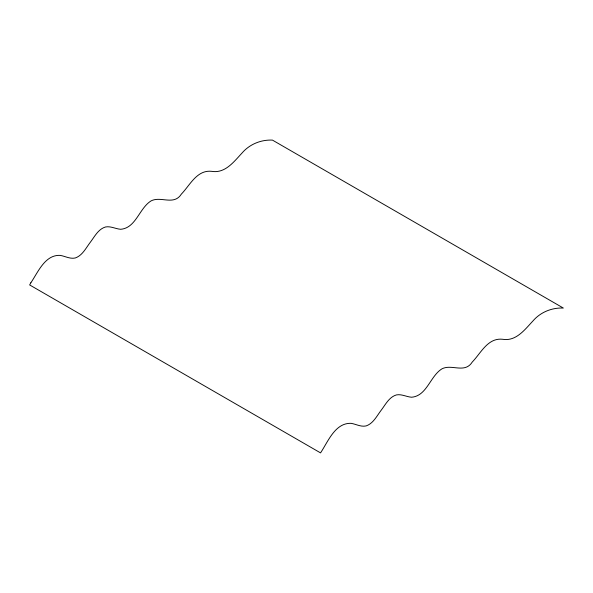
<?xml version="1.0" encoding="UTF-8"?>
<svg xmlns="http://www.w3.org/2000/svg" width="593" height="593" viewBox="0 0 593 593"><rect width="100%" height="100%" fill="white"/><g stroke="black" fill="none" stroke-linecap="round" stroke-linejoin="round"><path stroke-width="0.89" d="M30.858 282.772L29.65 284.944L320.539 452.889C328.055 441.644 335.082 422.75 351.1 423.335C356.104 424.151 360.929 427.101 366.118 425.93C373.301 423.476 376.822 415.93 381.158 410.267C385.465 404.619 389.112 397.058 396.413 394.916C401.631 393.915 406.464 396.836 411.579 397.236C426.916 395.939 430.081 376.177 441.941 368.853C451.71 363.717 464.779 373.901 472.258 362.034C480.93 353.102 487.839 337.573 502.627 339.278C516.073 341.561 524.79 329.626 532.877 321.035C540.386 312.214 551.846 307.515 563.35 308.056L272.461 140.111C260.957 139.57 249.497 144.277 241.988 153.09C233.909 161.681 225.184 173.623 211.738 171.34C196.958 169.628 190.042 185.157 181.369 194.089C173.89 205.956 160.822 195.772 151.059 200.908C139.199 208.239 136.027 227.994 120.69 229.291C115.576 228.891 110.743 225.977 105.524 226.971C98.223 229.12 94.576 236.681 90.269 242.322C85.941 247.993 82.42 255.539 75.229 257.992C70.041 259.163 65.215 256.206 60.219 255.39C45.046 254.553 38.048 272.187 30.858 282.772"/></g></svg>
